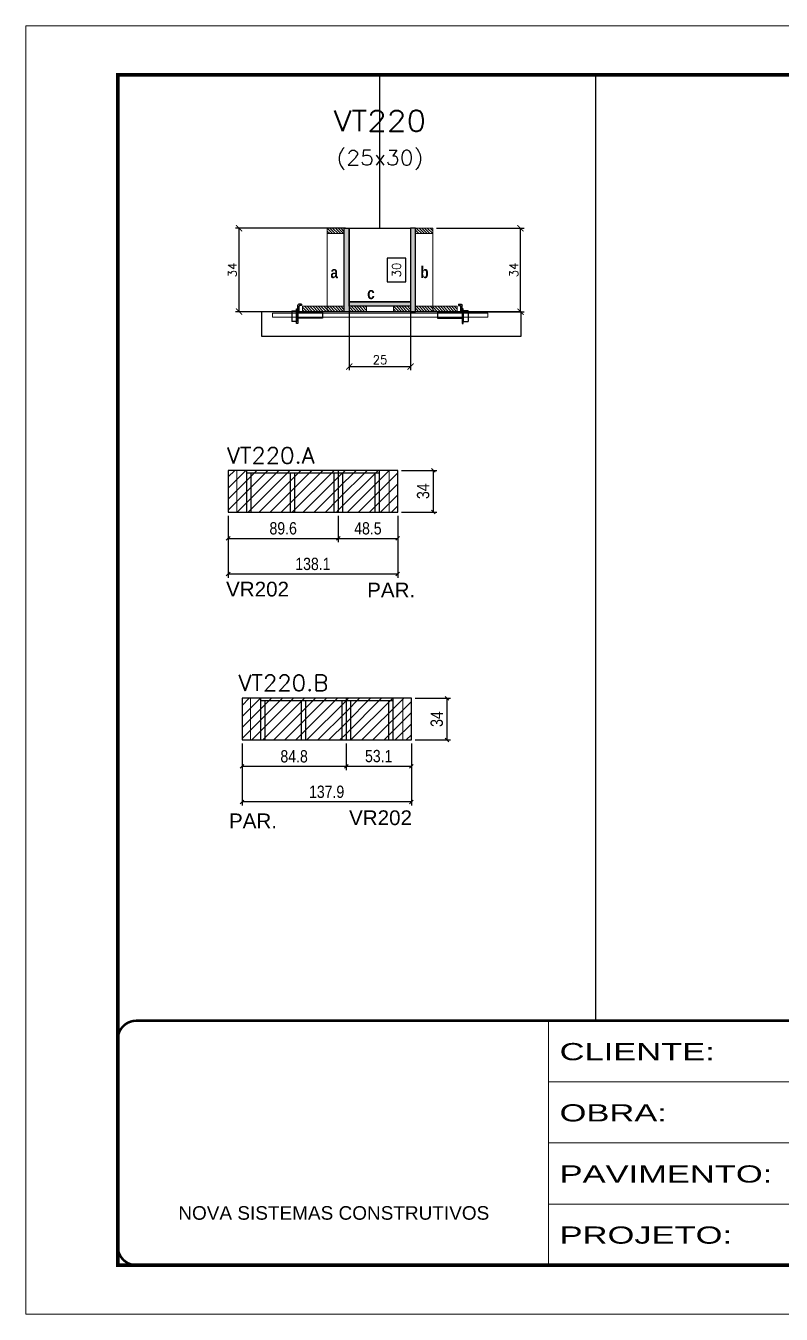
# Model space of a CAD drawing. Extents: x 137137 to 143418, y 10464 to 34486.
# Drawn here: x 141906 to 142521, y 27693 to 28743 of the extents above; entities that cross this region are included whole.
import ezdxf
from ezdxf.enums import TextEntityAlignment as Align

# ---------------------------------------------------------------- set-up
doc = ezdxf.new("R2010")
doc.units = 0
for name, pattern in [('CONTINUO', [0]), ('DASHED', [0.75, 0.5, -0.25]), ('HIDDEN', [0.375, 0.25, -0.125])]:
    doc.linetypes.add(name, pattern=pattern)
for name, color, linetype in [('5', 5, 'Continuous'), ('barrote', 251, 'Continuous'), ('COTA', 241, 'Continuous'), ('Cota Seção (2x)', 4, 'Continuous'), ('detalhes', 4, 'Continuous'), ('Painéis', 200, 'Continuous'), ('presilha', 1, 'Continuous'), ('SARR_2.2x7', 40, 'Continuous'), ('SARR_3.5x7', 81, 'Continuous'), ('Texto de Titulo', 7, 'Continuous'), ('Texto Qtd Sarr', 242, 'Continuous')]:
    doc.layers.add(name, color=color, linetype=linetype)
for name, color, linetype, lineweight in [('CONCRETO', 251, 'Continuous', 25), ('Folhas', 255, 'Continuous', 9), ('Hachura', 251, 'Continuous', 9), ('Madeira', 126, 'Continuous', 18), ('Sarr 2.2x7', 40, 'Continuous', 9), ('SARRAFO DE PRESSAO', 251, 'DASHED', 9), ('SCO-___-LAJ', 2, 'Continuous', 0), ('Texto Seção', 7, 'Continuous', 15)]:
    doc.layers.add(name, color=color, linetype=linetype, lineweight=lineweight)
doc.styles.add('ARIAL', font='arial.ttf')
doc.styles.add('COTA TECNICA', font='techl___.ttf', dxfattribs={"height": 10})
doc.styles.add('REGUA-120', font='ROMANS.shx', dxfattribs={"height": 15})
doc.styles.add('Romans', font='romans.shx')
doc.styles.get("Standard").update_dxf_attribs({"font": 'arial.ttf'})
doc.styles.add('TECNICA', font='techb___.ttf', dxfattribs={"height": 10})
doc.styles.add('Tecnologia', font='')
doc.styles.get('Tecnologia').set_extended_font_data('Forgotten Futurist')
doc.dimstyles.new('Cota Seção (2x)', dxfattribs={"dimtxt": 7, "dimasz": 5, "dimexe": 3, "dimexo": 3, "dimgap": 2, "dimtad": 3, "dimdec": 1, "dimlfac": 0.5, "dimzin": 12, "dimdsep": 46, "dimtxsty": 'Romans', "dimblk": 'ARCHTICK', "dimcen": 0, "dimclrd": 4, "dimclre": 4, "dimclrt": 1, "dimadec": 1, "dimazin": 3, "dimtfac": 1, "dimtdec": 1, "dimtmove": 0, "dimatfit": 3, "dimldrblk": 'OBLIQUE', "dimfxl": 1, "dimtolj": 1, "dimtzin": 12, "dimarcsym": 0})
doc.dimstyles.new('Cota Seção interna', dxfattribs={"dimtxt": 7, "dimasz": 6, "dimexe": 0.18, "dimexo": 2, "dimgap": -4, "dimtad": 3, "dimdec": 1, "dimlfac": 0.5, "dimzin": 12, "dimdsep": 46, "dimtxsty": 'Romans', "dimblk": 'ARCHTICK', "dimcen": 0.09, "dimse1": 1, "dimse2": 1, "dimsd1": 1, "dimsd2": 1, "dimclrd": 180, "dimclre": 5, "dimclrt": 1, "dimadec": 0, "dimazin": 3, "dimtfac": 1, "dimtdec": 1, "dimtofl": 0, "dimtmove": 0, "dimatfit": 3, "dimldrblk": 'ARCHTICK', "dimfxl": 1, "dimtolj": 1, "dimtzin": 0, "dimarcsym": 0})
doc.dimstyles.new('PAINEL', dxfattribs={"dimtxt": 10, "dimasz": 3, "dimexe": 3, "dimexo": 3, "dimgap": 3, "dimtad": 1, "dimdec": 1, "dimzin": 12, "dimdsep": 46, "dimtxsty": 'COTA TECNICA', "dimblk1": 'OBLIQUE', "dimblk2": 'OBLIQUE', "dimsah": 1, "dimcen": 0.9, "dimclrd": 4, "dimclre": 4, "dimclrt": 240, "dimadec": 1, "dimazin": 3, "dimtfac": 1, "dimtdec": 1, "dimtmove": 0, "dimatfit": 3, "dimfxl": 1, "dimtolj": 1, "dimtzin": 12, "dimarcsym": 0})
pattern_1 = [(45, (4755, 1148.575), (-4.49012806, 4.49012806), [])]
pattern_2 = [(315, (165137.8122, 20280.2569), (1.12253202, 1.12253202), [])]
pattern_3 = [(315, (165125.8122, 20280.2569), (1.12253202, 1.12253202), [])]

# ---------------------------------------------------------------- blocks, each defined once
blk = doc.blocks.new('9999999999')
at = {"color": 30, "linetype": 'CONTINUO'}
for p, q in [((98564.6, 34230.2), (98564.6, 34429.4)), ((98564.6, 34379.6), (99584, 34379.6)), ((98564.6, 34329.8), (99488, 34329.8)), ((98564.6, 34280), (99488, 34280))]:
    blk.add_line(p, q, dxfattribs=at)
at = {"color": 30, "linetype": 'CONTINUO', "const_width": 2}
blk.add_lwpolyline([(99584, 34230.2), (99584, 34414.4, 0.414214), (99569, 34429.4), (98229, 34429.4, 0.414214), (98214, 34414.4), (98214, 34245.2, 0.414214), (98229, 34230.2), (99584, 34230.2)], format="xyb", dxfattribs=at)
at = {"layer": 'Folhas'}
blk.add_lwpolyline([(98139, 34190.2), (99624, 34190.2), (99624, 35240.2), (98139, 35240.2)], close=True, dxfattribs=at)
at = {"layer": 'Folhas', "color": 30, "const_width": 3}
blk.add_lwpolyline([(98214, 34230.2), (99584, 34230.2), (99584, 35200.2), (98214, 35200.2)], close=True, dxfattribs=at)
at = {"color": 7, "linetype": 'Continuous', "ltscale": 5, "style": 'ARIAL'}
blk.add_text('NOVA SISTEMAS CONSTRUTIVOS', height=11.059, dxfattribs=at).set_placement((98263.2, 34267.2))
at = {"layer": 'Folhas', "color": 7, "style": 'Tecnologia', "width": 1.5}
for s, p in [('CLIENTE:', (98573.7, 34397.2)), ('OBRA:', (98573.7, 34347.3)), ('PAVIMENTO:', (98573.7, 34297.5)), ('PROJETO:', (98573.7, 34247.7))]:
    blk.add_text(s, height=14, dxfattribs=at).set_placement(p)
blk = doc.blocks.new('_Oblique')
at = {"color": 0, "linetype": 'ByBlock', "lineweight": -2}
blk.add_line((-0.5, -0.5), (0.5, 0.5), dxfattribs=at)
blk = doc.blocks.new('*D5826')
at = {"layer": 'COTA', "color": 4, "linetype": 'ByBlock', "lineweight": -2, "transparency": 16777216}
for p, q in [((142211.7, 28380.6), (142240.6, 28380.6)), ((142237.6, 28380.6), (142237.6, 28346.6)), ((142211.7, 28346.6), (142240.6, 28346.6))]:
    blk.add_line(p, q, dxfattribs=at)
at = {"layer": 'Defpoints', "color": 0, "linetype": 'ByBlock', "transparency": 16777216}
for p in [(142208.7, 28380.6), (142208.7, 28346.6), (142237.6, 28346.6)]:
    blk.add_point(p, dxfattribs=at)
at = {"layer": 'COTA', "color": 4, "linetype": 'ByBlock', "lineweight": -2, "transparency": 16777216, "xscale": 3, "yscale": 3, "zscale": 3}
for p, rotation in [((142237.6, 28380.6), 90), ((142237.6, 28346.6), 270)]:
    blk.add_blockref('_Oblique', p, dxfattribs=dict(at, rotation=rotation))
at = {"layer": 'COTA', "color": 240, "linetype": 'ByBlock', "transparency": 16777216, "insert": (142229.4, 28363.6), "char_height": 10, "attachment_point": 5, "rotation": 90, "style": 'COTA TECNICA'}
blk.add_mtext('\\A1;34', dxfattribs=at)
blk = doc.blocks.new('*D5827')
at = {"layer": 'COTA', "color": 4, "linetype": 'ByBlock', "lineweight": -2, "transparency": 16777216}
for p, q in [((142070.6, 28343.6), (142070.6, 28293.1)), ((142208.7, 28343.6), (142208.7, 28293.1)), ((142208.7, 28296.1), (142070.6, 28296.1))]:
    blk.add_line(p, q, dxfattribs=at)
at = {"layer": 'Defpoints', "color": 0, "linetype": 'ByBlock', "transparency": 16777216}
for p in [(142070.6, 28346.6), (142208.7, 28346.6), (142070.6, 28296.1)]:
    blk.add_point(p, dxfattribs=at)
at = {"layer": 'COTA', "color": 4, "linetype": 'ByBlock', "lineweight": -2, "transparency": 16777216, "xscale": 3, "yscale": 3, "zscale": 3, "rotation": 180}
blk.add_blockref('_Oblique', (142070.6, 28296.1), dxfattribs=at)
at = {"layer": 'COTA', "color": 4, "linetype": 'ByBlock', "lineweight": -2, "transparency": 16777216, "xscale": 3, "yscale": 3, "zscale": 3}
blk.add_blockref('_Oblique', (142208.7, 28296.1), dxfattribs=at)
at = {"layer": 'COTA', "color": 240, "linetype": 'ByBlock', "transparency": 16777216, "insert": (142139.6, 28304.3), "char_height": 10, "attachment_point": 5, "style": 'COTA TECNICA'}
blk.add_mtext('\\A1;138.1', dxfattribs=at)
blk = doc.blocks.new('*D5828')
at = {"layer": 'COTA', "color": 4, "linetype": 'ByBlock', "lineweight": -2, "transparency": 16777216}
for p, q in [((142070.6, 28343.6), (142070.6, 28322.1)), ((142160.2, 28343.6), (142160.2, 28322.1)), ((142070.6, 28325.1), (142160.2, 28325.1))]:
    blk.add_line(p, q, dxfattribs=at)
at = {"layer": 'Defpoints', "color": 0, "linetype": 'ByBlock', "transparency": 16777216}
for p in [(142070.6, 28346.6), (142160.2, 28346.6), (142160.2, 28325.1)]:
    blk.add_point(p, dxfattribs=at)
at = {"layer": 'COTA', "color": 4, "linetype": 'ByBlock', "lineweight": -2, "transparency": 16777216, "xscale": 3, "yscale": 3, "zscale": 3, "rotation": 180}
blk.add_blockref('_Oblique', (142070.6, 28325.1), dxfattribs=at)
at = {"layer": 'COTA', "color": 4, "linetype": 'ByBlock', "lineweight": -2, "transparency": 16777216, "xscale": 3, "yscale": 3, "zscale": 3}
blk.add_blockref('_Oblique', (142160.2, 28325.1), dxfattribs=at)
at = {"layer": 'COTA', "color": 240, "linetype": 'ByBlock', "transparency": 16777216, "insert": (142115.4, 28333.3), "char_height": 10, "attachment_point": 5, "style": 'COTA TECNICA'}
blk.add_mtext('\\A1;89.6', dxfattribs=at)
blk = doc.blocks.new('*D5829')
at = {"layer": 'COTA', "color": 4, "linetype": 'ByBlock', "lineweight": -2, "transparency": 16777216}
for p, q in [((142160.2, 28343.6), (142160.2, 28322.1)), ((142208.7, 28343.6), (142208.7, 28322.1)), ((142160.2, 28325.1), (142208.7, 28325.1))]:
    blk.add_line(p, q, dxfattribs=at)
at = {"layer": 'Defpoints', "color": 0, "linetype": 'ByBlock', "transparency": 16777216}
for p in [(142160.2, 28346.6), (142208.7, 28346.6), (142208.7, 28325.1)]:
    blk.add_point(p, dxfattribs=at)
at = {"layer": 'COTA', "color": 4, "linetype": 'ByBlock', "lineweight": -2, "transparency": 16777216, "xscale": 3, "yscale": 3, "zscale": 3, "rotation": 180}
blk.add_blockref('_Oblique', (142160.2, 28325.1), dxfattribs=at)
at = {"layer": 'COTA', "color": 4, "linetype": 'ByBlock', "lineweight": -2, "transparency": 16777216, "xscale": 3, "yscale": 3, "zscale": 3}
blk.add_blockref('_Oblique', (142208.7, 28325.1), dxfattribs=at)
at = {"layer": 'COTA', "color": 240, "linetype": 'ByBlock', "transparency": 16777216, "insert": (142184.4, 28333.3), "char_height": 10, "attachment_point": 5, "style": 'COTA TECNICA'}
blk.add_mtext('\\A1;48.5', dxfattribs=at)
blk = doc.blocks.new('*D5830')
at = {"layer": 'COTA', "color": 4, "linetype": 'ByBlock', "lineweight": -2, "transparency": 16777216}
for p, q in [((142222.8, 28194.9), (142251.7, 28194.9)), ((142248.7, 28194.9), (142248.7, 28160.9)), ((142222.8, 28160.9), (142251.7, 28160.9))]:
    blk.add_line(p, q, dxfattribs=at)
at = {"layer": 'Defpoints', "color": 0, "linetype": 'ByBlock', "transparency": 16777216}
for p in [(142219.8, 28194.9), (142219.8, 28160.9), (142248.7, 28160.9)]:
    blk.add_point(p, dxfattribs=at)
at = {"layer": 'COTA', "color": 4, "linetype": 'ByBlock', "lineweight": -2, "transparency": 16777216, "xscale": 3, "yscale": 3, "zscale": 3}
for p, rotation in [((142248.7, 28194.9), 90), ((142248.7, 28160.9), 270)]:
    blk.add_blockref('_Oblique', p, dxfattribs=dict(at, rotation=rotation))
at = {"layer": 'COTA', "color": 240, "linetype": 'ByBlock', "transparency": 16777216, "insert": (142240.5, 28177.9), "char_height": 10, "attachment_point": 5, "rotation": 90, "style": 'COTA TECNICA'}
blk.add_mtext('\\A1;34', dxfattribs=at)
blk = doc.blocks.new('*D5831')
at = {"layer": 'COTA', "color": 4, "linetype": 'ByBlock', "lineweight": -2, "transparency": 16777216}
for p, q in [((142081.9, 28157.9), (142081.9, 28107.4)), ((142219.8, 28157.9), (142219.8, 28107.4)), ((142219.8, 28110.4), (142081.9, 28110.4))]:
    blk.add_line(p, q, dxfattribs=at)
at = {"layer": 'Defpoints', "color": 0, "linetype": 'ByBlock', "transparency": 16777216}
for p in [(142081.9, 28160.9), (142219.8, 28160.9), (142081.9, 28110.4)]:
    blk.add_point(p, dxfattribs=at)
at = {"layer": 'COTA', "color": 4, "linetype": 'ByBlock', "lineweight": -2, "transparency": 16777216, "xscale": 3, "yscale": 3, "zscale": 3, "rotation": 180}
blk.add_blockref('_Oblique', (142081.9, 28110.4), dxfattribs=at)
at = {"layer": 'COTA', "color": 4, "linetype": 'ByBlock', "lineweight": -2, "transparency": 16777216, "xscale": 3, "yscale": 3, "zscale": 3}
blk.add_blockref('_Oblique', (142219.8, 28110.4), dxfattribs=at)
at = {"layer": 'COTA', "color": 240, "linetype": 'ByBlock', "transparency": 16777216, "insert": (142150.8, 28118.6), "char_height": 10, "attachment_point": 5, "style": 'COTA TECNICA'}
blk.add_mtext('\\A1;137.9', dxfattribs=at)
blk = doc.blocks.new('*D5832')
at = {"layer": 'COTA', "color": 4, "linetype": 'ByBlock', "lineweight": -2, "transparency": 16777216}
for p, q in [((142081.9, 28157.9), (142081.9, 28136.4)), ((142166.7, 28157.9), (142166.7, 28136.4)), ((142081.9, 28139.4), (142166.7, 28139.4))]:
    blk.add_line(p, q, dxfattribs=at)
at = {"layer": 'Defpoints', "color": 0, "linetype": 'ByBlock', "transparency": 16777216}
for p in [(142081.9, 28160.9), (142166.7, 28160.9), (142166.7, 28139.4)]:
    blk.add_point(p, dxfattribs=at)
at = {"layer": 'COTA', "color": 4, "linetype": 'ByBlock', "lineweight": -2, "transparency": 16777216, "xscale": 3, "yscale": 3, "zscale": 3, "rotation": 180}
blk.add_blockref('_Oblique', (142081.9, 28139.4), dxfattribs=at)
at = {"layer": 'COTA', "color": 4, "linetype": 'ByBlock', "lineweight": -2, "transparency": 16777216, "xscale": 3, "yscale": 3, "zscale": 3}
blk.add_blockref('_Oblique', (142166.7, 28139.4), dxfattribs=at)
at = {"layer": 'COTA', "color": 240, "linetype": 'ByBlock', "transparency": 16777216, "insert": (142124.3, 28147.5), "char_height": 10, "attachment_point": 5, "style": 'COTA TECNICA'}
blk.add_mtext('\\A1;84.8', dxfattribs=at)
blk = doc.blocks.new('*D5833')
at = {"layer": 'COTA', "color": 4, "linetype": 'ByBlock', "lineweight": -2, "transparency": 16777216}
for p, q in [((142166.7, 28157.9), (142166.7, 28136.4)), ((142219.8, 28157.9), (142219.8, 28136.4)), ((142166.7, 28139.4), (142219.8, 28139.4))]:
    blk.add_line(p, q, dxfattribs=at)
at = {"layer": 'Defpoints', "color": 0, "linetype": 'ByBlock', "transparency": 16777216}
for p in [(142166.7, 28160.9), (142219.8, 28160.9), (142219.8, 28139.4)]:
    blk.add_point(p, dxfattribs=at)
at = {"layer": 'COTA', "color": 4, "linetype": 'ByBlock', "lineweight": -2, "transparency": 16777216, "xscale": 3, "yscale": 3, "zscale": 3, "rotation": 180}
blk.add_blockref('_Oblique', (142166.7, 28139.4), dxfattribs=at)
at = {"layer": 'COTA', "color": 4, "linetype": 'ByBlock', "lineweight": -2, "transparency": 16777216, "xscale": 3, "yscale": 3, "zscale": 3}
blk.add_blockref('_Oblique', (142219.8, 28139.4), dxfattribs=at)
at = {"layer": 'COTA', "color": 240, "linetype": 'ByBlock', "transparency": 16777216, "insert": (142193.2, 28147.7), "char_height": 10, "attachment_point": 5, "style": 'COTA TECNICA'}
blk.add_mtext('\\A1;53.1', dxfattribs=at)
blk = doc.blocks.new('_ArchTick')
at = {"color": 0, "linetype": 'ByBlock', "const_width": 0.15}
blk.add_lwpolyline([(-0.5, -0.5), (0.5, 0.5)], dxfattribs=at)
blk = doc.blocks.new('*D5834')
at = {"layer": 'COTA', "color": 4, "lineweight": -2, "transparency": 16777216}
for p, q in [((142166.2, 28577.9), (142076.5, 28577.9)), ((142079.5, 28509.9), (142079.5, 28577.9)), ((142128.2, 28509.9), (142076.5, 28509.9))]:
    blk.add_line(p, q, dxfattribs=at)
at = {"layer": 'Defpoints', "color": 0, "transparency": 16777216}
for p in [(142079.5, 28577.9), (142169.2, 28577.9), (142131.2, 28509.9)]:
    blk.add_point(p, dxfattribs=at)
at = {"layer": 'COTA', "color": 4, "lineweight": -2, "transparency": 16777216, "xscale": 5, "yscale": 5, "zscale": 5}
for p, rotation in [((142079.5, 28577.9), 90), ((142079.5, 28509.9), 270)]:
    blk.add_blockref('_ArchTick', p, dxfattribs=dict(at, rotation=rotation))
at = {"layer": 'COTA', "color": 1, "transparency": 16777216, "insert": (142074, 28543.9), "char_height": 7, "attachment_point": 5, "rotation": 90, "style": 'Romans'}
blk.add_mtext('\\A1;34', dxfattribs=at)
blk = doc.blocks.new('*D5835')
at = {"layer": 'COTA', "color": 4, "lineweight": -2, "transparency": 16777216}
for p, q in [((142240.2, 28577.9), (142311.7, 28577.9)), ((142308.7, 28509.9), (142308.7, 28577.9)), ((142260.2, 28509.9), (142311.7, 28509.9))]:
    blk.add_line(p, q, dxfattribs=at)
at = {"layer": 'Defpoints', "color": 0, "transparency": 16777216}
for p in [(142237.2, 28577.9), (142308.7, 28577.9), (142257.2, 28509.9)]:
    blk.add_point(p, dxfattribs=at)
at = {"layer": 'COTA', "color": 4, "lineweight": -2, "transparency": 16777216, "xscale": 5, "yscale": 5, "zscale": 5}
for p, rotation in [((142308.7, 28577.9), 90), ((142308.7, 28509.9), 270)]:
    blk.add_blockref('_ArchTick', p, dxfattribs=dict(at, rotation=rotation))
at = {"layer": 'COTA', "color": 1, "transparency": 16777216, "insert": (142303.2, 28543.9), "char_height": 7, "attachment_point": 5, "rotation": 90, "style": 'Romans'}
blk.add_mtext('\\A1;34', dxfattribs=at)
blk = doc.blocks.new('*D5836')
at = {"layer": 'Cota Seção (2x)', "color": 180, "lineweight": -2, "transparency": 16777216}
for p, q in [((142215.2, 28553.6), (142200.2, 28553.6)), ((142200.2, 28553.6), (142200.2, 28534.2)), ((142215.2, 28534.2), (142215.2, 28553.6)), ((142200.2, 28534.2), (142215.2, 28534.2))]:
    blk.add_line(p, q, dxfattribs=at)
at = {"layer": 'Defpoints', "color": 0, "transparency": 16777216}
for p in [(142219.2, 28577.9), (142219.2, 28577.9), (142219.2, 28517.9)]:
    blk.add_point(p, dxfattribs=at)
at = {"layer": 'Cota Seção (2x)', "color": 1, "transparency": 16777216, "insert": (142207.7, 28543.9), "char_height": 7, "attachment_point": 5, "rotation": 90, "style": 'Romans'}
blk.add_mtext('\\A1;30', dxfattribs=at)
blk = doc.blocks.new('titulo1')
at = {"layer": 'Defpoints', "color": 252, "linetype": 'HIDDEN', "ltscale": 2}
blk.add_line((0, 0), (0, 125), dxfattribs=at)
at = {"layer": 'Defpoints', "style": 'Romans', "oblique": 15}
blk.add_attdef('FOLHA', text='', height=10, dxfattribs=at).set_placement((0, 15.6), align=Align.MIDDLE_CENTER)
at = {"layer": 'Texto Qtd Sarr', "color": 3, "style": 'Romans', "oblique": 15}
for tag, height, p in [('TITULO', 17, (0, 71.4)), ('SEÇÃO', 12, (0, 41.5))]:
    blk.add_attdef(tag, text='', height=height, dxfattribs=at).set_placement(p, align=Align.MIDDLE_CENTER)
blk = doc.blocks.new('PRESILHA METÁLICA 1')
at = {"layer": 'presilha'}
for p, q in [((7.5, 10.6), (7.5, 19.9)), ((12, 21), (8.6, 21)), ((9, 11.6), (9, 18.9)), ((12, 19.5), (9.6, 19.5)), ((12, 21), (12, 19.5)), ((0, 13), (6, 13)), ((0, 13), (0, 0)), ((6, 0), (0, 0)), ((6, 15.5), (7.5, 15.5)), ((6, -2.5), (6, 15.5)), ((6, 13), (6, 0)), ((7.5, 15.5), (7.5, -2.5)), ((37.5, 4.1), (7.5, 4.1)), ((37.5, 11), (9.6, 11)), ((37.5, 11), (37.5, 4.1)), ((7.5, -2.5), (6, -2.5))]:
    blk.add_line(p, q, dxfattribs=at)
for centre, radius, start, end in [((8.6, 19.9), 1.14, 90, 180), ((9.6, 18.9), 0.57, 90, 180), ((9.6, 11.6), 0.57, 180, 270)]:
    blk.add_arc(centre, radius, start, end, dxfattribs=at)
blk = doc.blocks.new('*D5837')
at = {"layer": 'COTA', "color": 4, "lineweight": -2, "transparency": 16777216}
for p, q in [((142169.2, 28511.3), (142169.2, 28462.2)), ((142219.2, 28511.3), (142219.2, 28462.2)), ((142169.2, 28465.2), (142219.2, 28465.2))]:
    blk.add_line(p, q, dxfattribs=at)
at = {"layer": 'Defpoints', "color": 0, "transparency": 16777216}
for p in [(142169.2, 28514.3), (142219.2, 28514.3), (142219.2, 28465.2)]:
    blk.add_point(p, dxfattribs=at)
at = {"layer": 'COTA', "color": 4, "lineweight": -2, "transparency": 16777216, "xscale": 5, "yscale": 5, "zscale": 5, "rotation": 180}
blk.add_blockref('_ArchTick', (142169.2, 28465.2), dxfattribs=at)
at = {"layer": 'COTA', "color": 4, "lineweight": -2, "transparency": 16777216, "xscale": 5, "yscale": 5, "zscale": 5}
blk.add_blockref('_ArchTick', (142219.2, 28465.2), dxfattribs=at)
at = {"layer": 'COTA', "color": 1, "transparency": 16777216, "insert": (142194.2, 28470.7), "char_height": 7, "attachment_point": 5, "style": 'Romans'}
blk.add_mtext('\\A1;25', dxfattribs=at)

msp = doc.modelspace()

# ---------------------------------------------------------------- hatches: boundary and pattern name
at = {"layer": 'Hachura'}
h = msp.add_hatch(dxfattribs=at)
h.set_pattern_fill('ANSI31', color=256, scale=0.5, angle=270, style=0)
h.set_pattern_definition([(315, (165125.8122, 20270.2569), (1.12253202, 1.12253202), [])])
h.paths.add_polyline_path([(142165.19, 28573.5), (142165.19, 28577.9), (142151.19, 28577.9), (142151.19, 28573.5)])
h = msp.add_hatch(color=256, dxfattribs=at)
h.dxf.hatch_style = 1
h.paths.add_polyline_path([(142165.19, 28577.9), (142169.19, 28577.9), (142169.19, 28509.9), (142165.19, 28509.9)])
h = msp.add_hatch(color=256, dxfattribs=at)
h.dxf.hatch_style = 1
h.paths.add_polyline_path([(142223.18, 28577.9), (142219.18, 28577.9), (142219.19, 28509.9), (142223.19, 28509.9)])
h = msp.add_hatch(dxfattribs=at)
h.set_pattern_fill('ANSI31', color=256, scale=0.5, angle=270, style=0)
h.set_pattern_definition([(315, (165137.8218, 20270.2569), (1.12253202, 1.12253202), [])])
h.paths.add_polyline_path([(142223.18, 28573.5), (142223.18, 28577.9), (142237.18, 28577.9), (142237.18, 28573.5)])
h = msp.add_hatch(dxfattribs=at)
h.set_pattern_fill('ANSI31', color=256, scale=0.5, angle=270, style=0)
h.set_pattern_definition(pattern_3)
h.paths.add_polyline_path([(142131.19, 28509.9), (142131.19, 28514.3), (142151.19, 28514.3), (142151.19, 28509.9)])
h = msp.add_hatch(dxfattribs=at)
h.set_pattern_fill('ANSI31', color=256, scale=0.5, angle=270, style=0)
h.set_pattern_definition([(315, (165125.8122, 20206.6569), (1.12253202, 1.12253202), [])])
h.paths.add_polyline_path([(142165.19, 28509.9), (142165.19, 28514.3), (142151.19, 28514.3), (142151.19, 28509.9)])
h = msp.add_hatch(color=256, dxfattribs=at)
h.dxf.hatch_style = 1
h.paths.add_polyline_path([(142169.19, 28514.3), (142169.19, 28517.9), (142219.19, 28517.9), (142219.19, 28514.3)])
h = msp.add_hatch(dxfattribs=at)
h.set_pattern_fill('ANSI31', color=256, scale=0.5, angle=270, style=0)
h.set_pattern_definition(pattern_3)
h.paths.add_polyline_path([(142169.19, 28509.9), (142169.19, 28514.3), (142183.19, 28514.3), (142183.19, 28509.9)])
h = msp.add_hatch(dxfattribs=at)
h.set_pattern_fill('ANSI31', color=256, scale=0.5, angle=270, style=0)
h.set_pattern_definition(pattern_2)
h.paths.add_polyline_path([(142219.19, 28509.9), (142219.19, 28514.3), (142205.19, 28514.3), (142205.19, 28509.9)])
h = msp.add_hatch(dxfattribs=at)
h.set_pattern_fill('ANSI31', color=256, scale=0.5, angle=270, style=0)
h.set_pattern_definition([(315, (165137.8122, 20206.6569), (1.12253202, 1.12253202), [])])
h.paths.add_polyline_path([(142223.19, 28509.9), (142223.19, 28514.3), (142237.19, 28514.3), (142237.19, 28509.9)])
h = msp.add_hatch(dxfattribs=at)
h.set_pattern_fill('ANSI31', color=256, scale=0.5, angle=270, style=0)
h.set_pattern_definition(pattern_2)
h.paths.add_polyline_path([(142257.19, 28509.9), (142257.19, 28514.3), (142237.19, 28514.3), (142237.19, 28509.9)])
at = {"layer": 'Hachura', "linetype": 'ByBlock'}
h = msp.add_hatch(dxfattribs=at)
h.set_pattern_fill('ANSI31', color=256, scale=2)
h.set_pattern_definition(pattern_1)
h.paths.add_polyline_path([(142070.57, 28380.58), (142070.57, 28346.58), (142160.17, 28346.58), (142160.17, 28380.58)])
h = msp.add_hatch(dxfattribs=at)
h.set_pattern_fill('ANSI31', color=256, scale=2)
h.set_pattern_definition(pattern_1)
h.paths.add_polyline_path([(142160.17, 28380.58), (142160.17, 28346.58), (142208.67, 28346.58), (142208.67, 28380.58)])
h = msp.add_hatch(dxfattribs=at)
h.set_pattern_fill('ANSI31', color=256, scale=2)
h.set_pattern_definition(pattern_1)
h.paths.add_polyline_path([(142081.87, 28194.87), (142081.87, 28160.87), (142166.67, 28160.87), (142166.67, 28194.87)])
h = msp.add_hatch(dxfattribs=at)
h.set_pattern_fill('ANSI31', color=256, scale=2)
h.set_pattern_definition(pattern_1)
h.paths.add_polyline_path([(142166.67, 28160.87), (142219.77, 28160.87), (142219.77, 28194.87), (142166.67, 28194.87)])

# ---------------------------------------------------------------- linework, layer by layer
at = {"layer": 'barrote'}
msp.add_lwpolyline([(142097.74, 28489.9), (142309.32, 28489.9), (142309.32, 28509.9), (142097.74, 28509.9)], close=True, dxfattribs=at)
at = {"layer": 'CONCRETO'}
msp.add_lwpolyline([(142169.19, 28577.9), (142169.19, 28577.9), (142169.19, 28577.9), (142169.19, 28577.9), (142219.19, 28577.9), (142219.19, 28577.9), (142219.19, 28577.9), (142219.19, 28517.9), (142169.19, 28517.9), (142169.19, 28577.9)], close=True, dxfattribs=at)
at = {"layer": 'COTA', "linetype": 'ByBlock'}
msp.add_line((142369.66, 28702.9), (142369.66, 27932.14), dxfattribs=at)
at = {"layer": 'Madeira'}
for points in [[(142165.19, 28573.5), (142165.19, 28577.9), (142151.19, 28577.9), (142151.19, 28573.5)], [(142165.19, 28577.9), (142151.19, 28577.9), (142151.19, 28509.9), (142165.19, 28509.9)], [(142223.18, 28573.5), (142223.18, 28577.9), (142237.18, 28577.9), (142237.18, 28573.5)], [(142223.18, 28577.9), (142237.18, 28577.9), (142237.19, 28509.9), (142223.19, 28509.9)], [(142131.19, 28509.9), (142131.19, 28514.3), (142151.19, 28514.3), (142151.19, 28509.9)], [(142165.19, 28509.9), (142165.19, 28514.3), (142151.19, 28514.3), (142151.19, 28509.9)], [(142169.19, 28509.9), (142169.19, 28514.3), (142183.19, 28514.3), (142183.19, 28509.9)], [(142219.19, 28509.9), (142219.19, 28514.3), (142205.19, 28514.3), (142205.19, 28509.9)], [(142223.19, 28509.9), (142223.19, 28514.3), (142237.19, 28514.3), (142237.19, 28509.9)], [(142257.19, 28509.9), (142257.19, 28514.3), (142237.19, 28514.3), (142237.19, 28509.9)]]:
    msp.add_lwpolyline(points, close=True, dxfattribs=at)
at = {"layer": 'Painéis', "linetype": 'ByBlock'}
for p, q in [((142208.67, 28380.58), (142070.57, 28380.58)), ((142070.57, 28380.58), (142070.57, 28346.58)), ((142160.17, 28380.58), (142160.17, 28346.58)), ((142208.67, 28346.58), (142208.67, 28380.58)), ((142070.57, 28346.58), (142208.67, 28346.58)), ((142219.77, 28194.87), (142081.87, 28194.87)), ((142081.87, 28194.87), (142081.87, 28160.87)), ((142166.67, 28194.87), (142166.67, 28160.87)), ((142219.77, 28160.87), (142219.77, 28194.87)), ((142081.87, 28160.87), (142219.77, 28160.87))]:
    msp.add_line(p, q, dxfattribs=at)
at = {"layer": 'Painéis'}
for points in [[(142165.19, 28577.9), (142169.19, 28577.9), (142169.19, 28509.9), (142165.19, 28509.9)], [(142223.18, 28577.9), (142219.18, 28577.9), (142219.19, 28509.9), (142223.19, 28509.9)], [(142169.19, 28514.3), (142169.19, 28517.9), (142219.19, 28517.9), (142219.19, 28514.3)]]:
    msp.add_lwpolyline(points, close=True, dxfattribs=at)
at = {"layer": 'Sarr 2.2x7'}
for p, q in [((142077.57, 28346.58), (142077.57, 28380.58)), ((142201.67, 28380.58), (142201.67, 28346.58)), ((142088.87, 28160.87), (142088.87, 28194.87)), ((142212.77, 28194.87), (142212.77, 28160.87))]:
    msp.add_line(p, q, dxfattribs=at)
at = {"layer": 'SARR_2.2x7', "linetype": 'Continuous'}
for p, q in [((142157.12, 28378.38), (142085.57, 28378.38)), ((142193.67, 28378.38), (142157.12, 28378.38)), ((142164.97, 28192.67), (142096.87, 28192.67)), ((142204.77, 28192.67), (142164.97, 28192.67))]:
    msp.add_line(p, q, dxfattribs=at)
at = {"layer": 'SARR_3.5x7'}
for p, q in [((142085.57, 28380.58), (142085.57, 28346.58)), ((142089.07, 28378.38), (142089.07, 28346.58)), ((142121.09, 28378.38), (142121.09, 28346.58)), ((142124.59, 28378.38), (142124.59, 28346.58)), ((142156.67, 28378.38), (142156.67, 28346.58)), ((142163.67, 28378.38), (142163.67, 28346.58)), ((142190.17, 28378.38), (142190.17, 28346.58)), ((142193.67, 28380.58), (142193.67, 28346.58)), ((142096.87, 28194.87), (142096.87, 28160.87)), ((142100.37, 28192.67), (142100.37, 28160.87)), ((142130.02, 28192.67), (142130.02, 28160.87)), ((142133.52, 28192.67), (142133.52, 28160.87)), ((142163.17, 28192.67), (142163.17, 28160.87)), ((142170.17, 28192.67), (142170.17, 28160.87)), ((142201.27, 28192.67), (142201.27, 28160.87)), ((142204.77, 28194.87), (142204.77, 28160.87))]:
    msp.add_line(p, q, dxfattribs=at)
at = {"layer": 'SCO-___-LAJ', "color": 1}
msp.add_lwpolyline([(142106.74, 28508.57), (142282, 28508.57), (142282, 28505.37), (142106.74, 28505.37)], close=True, dxfattribs=at)

# ---------------------------------------------------------------- block references
at = {"layer": 'presilha', "yscale": 0.6666666666666666, "zscale": 0.6666666666666666}
for p, xscale in [((142122.32, 28501.93), 0.6666666666666666), ((142266.06, 28501.93), -0.6666666666666666)]:
    msp.add_blockref('PRESILHA METÁLICA 1', p, dxfattribs=dict(at, xscale=xscale))
at = {"layer": 'SARRAFO DE PRESSAO', "color": 6, "linetype": 'ByBlock'}
msp.add_blockref('9999999999', (43766.81, -6497.3), dxfattribs=at)
at = {"layer": 'Texto Seção'}
ref = msp.add_blockref('titulo1', (142194.19, 28577.9), dxfattribs=at)
ref.add_attrib('TITULO', 'VT220', dxfattribs={"layer": 'Texto de Titulo', "color": 7, "height": 17, "style": 'Romans', "width": 1.1}).set_placement((142194.19, 28665.4), align=Align.MIDDLE_CENTER)
ref.add_attrib('SEÇÃO', '(25x30)', dxfattribs={"layer": 'Texto de Titulo', "color": 7, "height": 12, "style": 'Romans', "width": 1.1}).set_placement((142194.19, 28635.4), align=Align.MIDDLE_CENTER)

# ---------------------------------------------------------------- texts
at = {"layer": '5', "linetype": 'Continuous'}
for s, p in [('VR202', (142068.89, 28277.82)), ('PAR.', (142183.78, 28277.08)), ('PAR.', (142071.25, 28088.98)), ('VR202', (142169.04, 28091.52))]:
    msp.add_text(s, height=12, rotation=0.00004, dxfattribs=at).set_placement(p)
at = {"layer": 'detalhes', "style": 'TECNICA'}
for s, p in [('a', (142153.89, 28537.24)), ('b', (142227.12, 28537.23)), ('c', (142183.79, 28520.14))]:
    msp.add_text(s, height=9.6, dxfattribs=at).set_placement(p)
at = {"layer": 'Texto Seção', "style": 'REGUA-120', "width": 1.05}
for s, p in [('VT220.A', (142069.62, 28386.23)), ('VT220.B', (142079.05, 28200.87))]:
    msp.add_text(s, height=13, dxfattribs=at).set_placement(p)

# ---------------------------------------------------------------- dimensions: what is measured, and where the dimension line sits
at = {"layer": 'COTA'}
for base, p1, p2, picture, middle in [((142079.54, 28577.9), (142131.19, 28509.9), (142169.19, 28577.9), '*D5834', (142074.04, 28543.9)), ((142308.67, 28577.9), (142257.19, 28509.9), (142237.18, 28577.9), '*D5835', (142303.17, 28543.9))]:
    dim = msp.add_linear_dim(base=base, p1=p1, p2=p2, angle=90, dimstyle='Cota Seção (2x)', dxfattribs=at)
    dim.commit()
    dim.dimension.update_dxf_attribs({"geometry": picture, "text_midpoint": middle})
dim = msp.add_linear_dim(base=(142219.19, 28465.17), p1=(142169.19, 28514.3), p2=(142219.19, 28514.3), dimstyle='Cota Seção (2x)', dxfattribs=at)
dim.commit()
dim.dimension.update_dxf_attribs({"geometry": '*D5837', "text_midpoint": (142194.19, 28470.67)})
at = {"layer": 'COTA', "linetype": 'ByBlock'}
for base, p1, p2, picture, middle in [((142237.64, 28346.58), (142208.67, 28380.58), (142208.67, 28346.58), '*D5826', (142229.42, 28363.58)), ((142248.74, 28160.87), (142219.77, 28194.87), (142219.77, 28160.87), '*D5830', (142240.53, 28177.87))]:
    dim = msp.add_linear_dim(base=base, p1=p1, p2=p2, angle=90, dimstyle='PAINEL', dxfattribs=at)
    dim.commit()
    dim.dimension.update_dxf_attribs({"geometry": picture, "text_midpoint": middle})
for base, p1, p2, picture, middle in [((142070.57, 28296.1), (142208.67, 28346.58), (142070.57, 28346.58), '*D5827', (142139.62, 28304.34)), ((142160.17, 28325.15), (142070.57, 28346.58), (142160.17, 28346.58), '*D5828', (142115.37, 28333.28)), ((142208.67, 28325.15), (142160.17, 28346.58), (142208.67, 28346.58), '*D5829', (142184.42, 28333.28)), ((142081.87, 28110.39), (142219.77, 28160.87), (142081.87, 28160.87), '*D5831', (142150.82, 28118.64)), ((142166.67, 28139.44), (142081.87, 28160.87), (142166.67, 28160.87), '*D5832', (142124.27, 28147.54)), ((142219.77, 28139.44), (142166.67, 28160.87), (142219.77, 28160.87), '*D5833', (142193.22, 28147.66))]:
    dim = msp.add_linear_dim(base=base, p1=p1, p2=p2, dimstyle='PAINEL', dxfattribs=at)
    dim.commit()
    dim.dimension.update_dxf_attribs({"geometry": picture, "text_midpoint": middle})
at = {"layer": 'Cota Seção (2x)'}
dim = msp.add_linear_dim(base=(142219.19, 28577.9), p1=(142219.19, 28517.9), p2=(142219.18, 28577.9), angle=90, dimstyle='Cota Seção interna', dxfattribs=at)
dim.commit()
dim.dimension.update_dxf_attribs({"geometry": '*D5836', "text_midpoint": (142219.19, 28543.9), "dimtype": 160})

doc.saveas('drawing.dxf')
